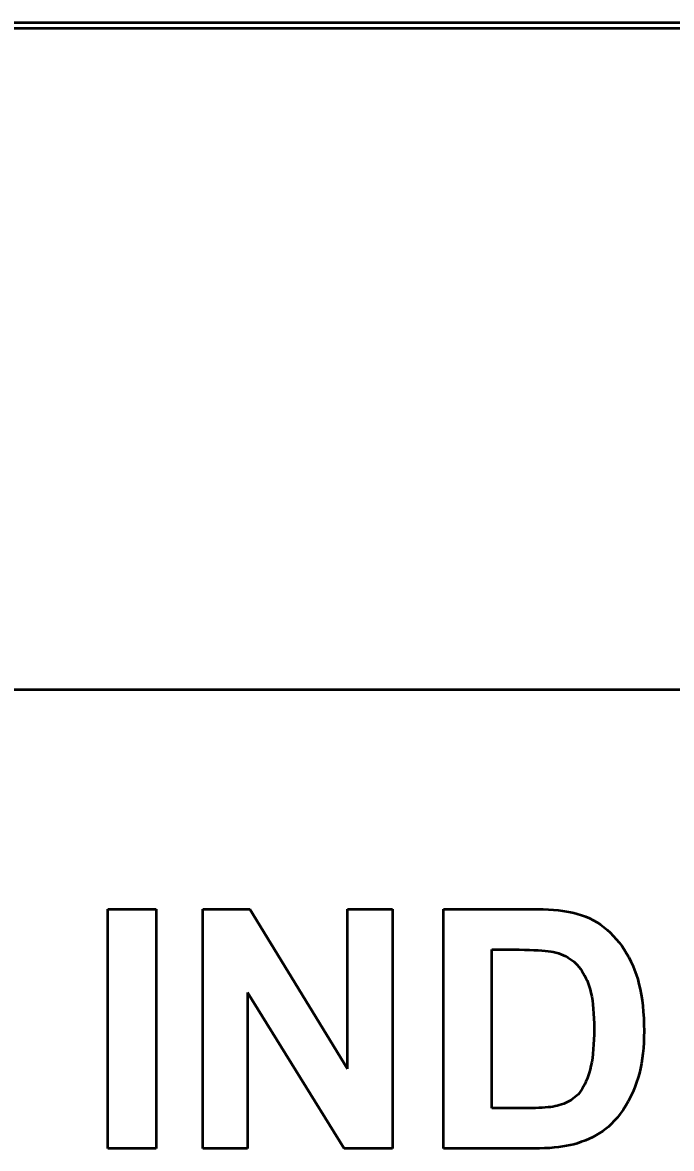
# Model space of a CAD drawing. Extents: x 23 to 417, y 3 to 294.
# Drawn here: x 217.108 to 219.278, y 108.088 to 111.851 of the extents above; entities that cross this region are included whole.
import ezdxf
from ezdxf.enums import TextEntityAlignment as Align

# ---------------------------------------------------------------- set-up
doc = ezdxf.new("R2010")
doc.units = 0
doc.layers.get('0').update_dxf_attribs({"lineweight": 13})
doc.styles.get("Standard").update_dxf_attribs({"font": 'isocp.shx'})
doc.dimstyles.get("Standard").update_dxf_attribs({"dimtxt": 2.5, "dimasz": 2.5, "dimexe": 1.25, "dimexo": 0.625, "dimtad": 1, "dimtxsty": 'Standard', "dimcen": 2.5, "dimadec": 0, "dimazin": 0, "dimtfac": 1, "dimtmove": 0, "dimatfit": 0, "dimfxl": 0, "dimarcsym": 0})

# ---------------------------------------------------------------- blocks, each defined once
blk = doc.blocks.new('*D775')
at = {"color": 230, "lineweight": 13, "ltscale": 0.072986, "transparency": 16777216}
blk.add_line((220.937, 119.0118), (220.937, 121.9312), dxfattribs=at)
at = {"color": 230, "lineweight": 13, "ltscale": 0.275935, "transparency": 16777216}
blk.add_line((230.7318, 110.8938), (230.7318, 121.9312), dxfattribs=at)
at = {"color": 230, "lineweight": 13, "transparency": 16777216}
blk.add_line((201.0151, 119.9312), (230.7318, 119.9312), dxfattribs=at)
for points in [[(222.8689, 120.4489), (220.937, 119.9312), (222.8689, 119.4136)], [(228.7999, 119.4136), (230.7318, 119.9312), (228.7999, 120.4489)]]:
    blk.add_lwpolyline(points, dxfattribs=at)
for s, height, width, p, p2 in [('[', 2, 1.552525, (207.5228, 121.9312), (208.2991, 121.9312)), (']', 2, 1.552524, (216.937, 121.9312), (217.7133, 121.9312)), ('49', 2, 1.233748, (201.0151, 121.9312), (204.5228, 121.9312)), ('1.93', 2, 1.584295, (209.2991, 121.9312), (215.937, 121.9312)), ('/', 1, 1.818182, (205.5228, 122.4312), (206.5228, 122.4312))]:
    blk.add_text(s, height=height, dxfattribs=dict(at, width=width)).set_placement(p, p2, align=Align.FIT)
blk = doc.blocks.new('BLOCK4760')
at = {"color": 7, "lineweight": 35}
for p, q in [((-87.974, 62.698), (88.026, 62.698)), ((-87.874, 62.602), (87.926, 62.602)), ((-73.474, 51.552), (22.526, 51.552))]:
    blk.add_line(p, q, dxfattribs=at)
at = {"color": 7, "lineweight": 35, "ltscale": 0.1}
for p, q in [((-17.692, 43.881), (-17.692, 47.881)), ((-16.884, 47.881), (-16.884, 43.881)), ((-16.107, 43.881), (-16.107, 47.881)), ((-12.933, 47.881), (-12.933, 43.881)), ((-12.082, 43.881), (-12.082, 47.881))]:
    blk.add_line(p, q, dxfattribs=at)
at = {"color": 7, "lineweight": 35, "ltscale": 0.020191}
for p, q in [((-17.692, 47.881), (-16.884, 47.881)), ((-16.884, 43.881), (-17.692, 43.881))]:
    blk.add_line(p, q, dxfattribs=at)
at = {"color": 7, "lineweight": 35, "ltscale": 0.019645}
blk.add_line((-16.107, 47.881), (-15.321, 47.881), dxfattribs=at)
at = {"color": 7, "lineweight": 35, "ltscale": 0.078324}
blk.add_line((-15.321, 47.881), (-13.684, 45.21), dxfattribs=at)
at = {"color": 7, "lineweight": 35, "ltscale": 0.018759}
blk.add_line((-13.684, 47.881), (-12.933, 47.881), dxfattribs=at)
at = {"color": 7, "lineweight": 35, "ltscale": 0.06678}
blk.add_line((-13.684, 45.21), (-13.684, 47.881), dxfattribs=at)
at = {"color": 7, "lineweight": 35, "ltscale": 0.036903}
blk.add_line((-12.082, 47.881), (-10.606, 47.881), dxfattribs=at)
at = {"color": 7, "lineweight": 35, "ltscale": 0.002437}
blk.add_line((-10.606, 47.881), (-10.509, 47.88), dxfattribs=at)
at = {"color": 7, "lineweight": 35, "ltscale": 0.002319}
blk.add_line((-10.509, 47.88), (-10.416, 47.878), dxfattribs=at)
at = {"color": 7, "lineweight": 35, "ltscale": 0.002202}
blk.add_line((-10.416, 47.878), (-10.328, 47.874), dxfattribs=at)
at = {"color": 7, "lineweight": 35, "ltscale": 0.002086}
for p, q in [((-10.328, 47.874), (-10.245, 47.869)), ((-8.992, 44.669), (-9.034, 44.597))]:
    blk.add_line(p, q, dxfattribs=at)
at = {"color": 7, "lineweight": 35, "ltscale": 0.00197}
blk.add_line((-10.245, 47.869), (-10.166, 47.862), dxfattribs=at)
at = {"color": 7, "lineweight": 35, "ltscale": 0.001856}
blk.add_line((-10.166, 47.862), (-10.092, 47.854), dxfattribs=at)
at = {"color": 7, "lineweight": 35, "ltscale": 0.001743}
blk.add_line((-10.092, 47.854), (-10.023, 47.844), dxfattribs=at)
at = {"color": 7, "lineweight": 35, "ltscale": 0.001632}
blk.add_line((-10.023, 47.844), (-9.959, 47.832), dxfattribs=at)
at = {"color": 7, "lineweight": 35, "ltscale": 0.001523}
blk.add_line((-9.959, 47.832), (-9.9, 47.819), dxfattribs=at)
at = {"color": 7, "lineweight": 35, "ltscale": 0.001416}
blk.add_line((-9.9, 47.819), (-9.845, 47.805), dxfattribs=at)
at = {"color": 7, "lineweight": 35, "ltscale": 0.001822}
blk.add_line((-9.845, 47.805), (-9.775, 47.782), dxfattribs=at)
at = {"color": 7, "lineweight": 35, "ltscale": 0.001801}
blk.add_line((-9.775, 47.782), (-9.708, 47.757), dxfattribs=at)
at = {"color": 7, "lineweight": 35, "ltscale": 0.001785}
blk.add_line((-9.708, 47.757), (-9.643, 47.728), dxfattribs=at)
at = {"color": 7, "lineweight": 35, "ltscale": 0.001774}
blk.add_line((-9.643, 47.728), (-9.579, 47.696), dxfattribs=at)
at = {"color": 7, "lineweight": 35, "ltscale": 0.001768}
blk.add_line((-9.579, 47.696), (-9.518, 47.661), dxfattribs=at)
at = {"color": 7, "lineweight": 35, "ltscale": 0.001767}
blk.add_line((-9.518, 47.661), (-9.459, 47.622), dxfattribs=at)
at = {"color": 7, "lineweight": 35, "ltscale": 0.00177}
blk.add_line((-9.459, 47.622), (-9.402, 47.581), dxfattribs=at)
at = {"color": 7, "lineweight": 35, "ltscale": 0.00178}
blk.add_line((-9.402, 47.581), (-9.346, 47.536), dxfattribs=at)
at = {"color": 7, "lineweight": 35, "ltscale": 0.001794}
blk.add_line((-9.346, 47.536), (-9.293, 47.488), dxfattribs=at)
at = {"color": 7, "lineweight": 35, "ltscale": 0.001813}
blk.add_line((-9.293, 47.488), (-9.242, 47.436), dxfattribs=at)
at = {"color": 7, "lineweight": 35, "ltscale": 0.001825}
blk.add_line((-9.242, 47.436), (-9.193, 47.382), dxfattribs=at)
at = {"color": 7, "lineweight": 35, "ltscale": 0.001831}
blk.add_line((-9.193, 47.382), (-9.146, 47.326), dxfattribs=at)
at = {"color": 7, "lineweight": 35, "ltscale": 0.00184}
blk.add_line((-9.146, 47.326), (-9.102, 47.267), dxfattribs=at)
at = {"color": 7, "lineweight": 35, "ltscale": 0.001854}
blk.add_line((-9.102, 47.267), (-9.06, 47.206), dxfattribs=at)
at = {"color": 7, "lineweight": 35, "ltscale": 0.009072}
blk.add_line((-11.275, 47.204), (-10.912, 47.204), dxfattribs=at)
at = {"color": 7, "lineweight": 35, "ltscale": 0.066235}
blk.add_line((-11.275, 44.555), (-11.275, 47.204), dxfattribs=at)
at = {"color": 7, "lineweight": 35, "ltscale": 0.002388}
blk.add_line((-10.912, 47.204), (-10.816, 47.204), dxfattribs=at)
at = {"color": 7, "lineweight": 35, "ltscale": 0.002226}
blk.add_line((-10.816, 47.204), (-10.727, 47.203), dxfattribs=at)
at = {"color": 7, "lineweight": 35, "ltscale": 0.002064}
blk.add_line((-10.727, 47.203), (-10.645, 47.201), dxfattribs=at)
at = {"color": 7, "lineweight": 35, "ltscale": 0.001902}
blk.add_line((-10.645, 47.201), (-10.569, 47.198), dxfattribs=at)
at = {"color": 7, "lineweight": 35, "ltscale": 0.001741}
for p, q in [((-10.569, 47.198), (-10.499, 47.195)), ((-9.593, 46.357), (-9.584, 46.288))]:
    blk.add_line(p, q, dxfattribs=at)
at = {"color": 7, "lineweight": 35, "ltscale": 0.00158}
blk.add_line((-10.499, 47.195), (-10.436, 47.191), dxfattribs=at)
at = {"color": 7, "lineweight": 35, "ltscale": 0.00142}
blk.add_line((-10.436, 47.191), (-10.379, 47.186), dxfattribs=at)
at = {"color": 7, "lineweight": 35, "ltscale": 0.00126}
blk.add_line((-10.379, 47.186), (-10.329, 47.18), dxfattribs=at)
at = {"color": 7, "lineweight": 35, "ltscale": 0.001102}
blk.add_line((-10.329, 47.18), (-10.286, 47.174), dxfattribs=at)
at = {"color": 7, "lineweight": 35, "ltscale": 0.000944591}
blk.add_line((-10.286, 47.174), (-10.249, 47.166), dxfattribs=at)
at = {"color": 7, "lineweight": 35, "ltscale": 0.001144}
blk.add_line((-10.249, 47.166), (-10.204, 47.156), dxfattribs=at)
at = {"color": 7, "lineweight": 35, "ltscale": 0.001118}
blk.add_line((-10.204, 47.156), (-10.161, 47.143), dxfattribs=at)
at = {"color": 7, "lineweight": 35, "ltscale": 0.001094}
blk.add_line((-10.161, 47.143), (-10.12, 47.129), dxfattribs=at)
at = {"color": 7, "lineweight": 35, "ltscale": 0.001072}
blk.add_line((-10.12, 47.129), (-10.08, 47.113), dxfattribs=at)
at = {"color": 7, "lineweight": 35, "ltscale": 0.001054}
blk.add_line((-10.08, 47.113), (-10.042, 47.095), dxfattribs=at)
at = {"color": 7, "lineweight": 35, "ltscale": 0.001039}
blk.add_line((-10.042, 47.095), (-10.005, 47.075), dxfattribs=at)
at = {"color": 7, "lineweight": 35, "ltscale": 0.001027}
blk.add_line((-10.005, 47.075), (-9.97, 47.053), dxfattribs=at)
at = {"color": 7, "lineweight": 35, "ltscale": 0.001019}
blk.add_line((-9.97, 47.053), (-9.937, 47.03), dxfattribs=at)
at = {"color": 7, "lineweight": 35, "ltscale": 0.001871}
blk.add_line((-9.06, 47.206), (-9.021, 47.142), dxfattribs=at)
at = {"color": 7, "lineweight": 35, "ltscale": 0.001891}
blk.add_line((-9.021, 47.142), (-8.984, 47.076), dxfattribs=at)
at = {"color": 7, "lineweight": 35, "ltscale": 0.001916}
blk.add_line((-8.984, 47.076), (-8.949, 47.008), dxfattribs=at)
at = {"color": 7, "lineweight": 35, "ltscale": 0.001014}
blk.add_line((-9.937, 47.03), (-9.905, 47.005), dxfattribs=at)
at = {"color": 7, "lineweight": 35, "ltscale": 0.001013}
blk.add_line((-9.905, 47.005), (-9.875, 46.978), dxfattribs=at)
at = {"color": 7, "lineweight": 35, "ltscale": 0.00102}
blk.add_line((-9.875, 46.978), (-9.846, 46.949), dxfattribs=at)
at = {"color": 7, "lineweight": 35, "ltscale": 0.001038}
blk.add_line((-9.846, 46.949), (-9.819, 46.918), dxfattribs=at)
at = {"color": 7, "lineweight": 35, "ltscale": 0.001059}
blk.add_line((-9.819, 46.918), (-9.792, 46.885), dxfattribs=at)
at = {"color": 7, "lineweight": 35, "ltscale": 0.001083}
blk.add_line((-9.792, 46.885), (-9.767, 46.849), dxfattribs=at)
at = {"color": 7, "lineweight": 35, "ltscale": 0.001943}
blk.add_line((-8.949, 47.008), (-8.917, 46.937), dxfattribs=at)
at = {"color": 7, "lineweight": 35, "ltscale": 0.001974}
blk.add_line((-8.917, 46.937), (-8.887, 46.864), dxfattribs=at)
at = {"color": 7, "lineweight": 35, "ltscale": 0.002008}
blk.add_line((-8.887, 46.864), (-8.86, 46.788), dxfattribs=at)
at = {"color": 7, "lineweight": 35, "ltscale": 0.001111}
blk.add_line((-9.767, 46.849), (-9.744, 46.812), dxfattribs=at)
at = {"color": 7, "lineweight": 35, "ltscale": 0.001141}
blk.add_line((-9.744, 46.812), (-9.722, 46.772), dxfattribs=at)
at = {"color": 7, "lineweight": 35, "ltscale": 0.001174}
blk.add_line((-9.722, 46.772), (-9.701, 46.73), dxfattribs=at)
at = {"color": 7, "lineweight": 35, "ltscale": 0.001209}
blk.add_line((-9.701, 46.73), (-9.681, 46.686), dxfattribs=at)
at = {"color": 7, "lineweight": 35, "ltscale": 0.001247}
blk.add_line((-9.681, 46.686), (-9.663, 46.639), dxfattribs=at)
at = {"color": 7, "lineweight": 35, "ltscale": 0.002058}
blk.add_line((-8.86, 46.788), (-8.835, 46.71), dxfattribs=at)
at = {"color": 7, "lineweight": 35, "ltscale": 0.002125}
blk.add_line((-8.835, 46.71), (-8.813, 46.628), dxfattribs=at)
at = {"color": 7, "lineweight": 35, "ltscale": 0.076666}
blk.add_line((-13.744, 43.881), (-15.356, 46.49), dxfattribs=at)
at = {"color": 7, "lineweight": 35, "ltscale": 0.065211}
blk.add_line((-15.356, 46.49), (-15.356, 43.881), dxfattribs=at)
at = {"color": 7, "lineweight": 35, "ltscale": 0.001287}
blk.add_line((-9.663, 46.639), (-9.646, 46.591), dxfattribs=at)
at = {"color": 7, "lineweight": 35, "ltscale": 0.001353}
blk.add_line((-9.646, 46.591), (-9.63, 46.539), dxfattribs=at)
at = {"color": 7, "lineweight": 35, "ltscale": 0.001446}
for p, q in [((-9.63, 46.539), (-9.616, 46.483)), ((-9.63, 45.202), (-9.646, 45.146))]:
    blk.add_line(p, q, dxfattribs=at)
at = {"color": 7, "lineweight": 35, "ltscale": 0.001542}
blk.add_line((-9.616, 46.483), (-9.604, 46.422), dxfattribs=at)
at = {"color": 7, "lineweight": 35, "ltscale": 0.002196}
blk.add_line((-8.813, 46.628), (-8.793, 46.542), dxfattribs=at)
at = {"color": 7, "lineweight": 35, "ltscale": 0.00227}
blk.add_line((-8.793, 46.542), (-8.776, 46.453), dxfattribs=at)
at = {"color": 7, "lineweight": 35, "ltscale": 0.00164}
blk.add_line((-9.604, 46.422), (-9.593, 46.357), dxfattribs=at)
at = {"color": 7, "lineweight": 35, "ltscale": 0.002346}
blk.add_line((-8.776, 46.453), (-8.762, 46.36), dxfattribs=at)
at = {"color": 7, "lineweight": 35, "ltscale": 0.002427}
blk.add_line((-8.762, 46.36), (-8.75, 46.264), dxfattribs=at)
at = {"color": 7, "lineweight": 35, "ltscale": 0.001843}
blk.add_line((-9.584, 46.288), (-9.577, 46.215), dxfattribs=at)
at = {"color": 7, "lineweight": 35, "ltscale": 0.001947}
blk.add_line((-9.577, 46.215), (-9.571, 46.137), dxfattribs=at)
at = {"color": 7, "lineweight": 35, "ltscale": 0.002052}
blk.add_line((-9.571, 46.137), (-9.567, 46.055), dxfattribs=at)
at = {"color": 7, "lineweight": 35, "ltscale": 0.002508}
blk.add_line((-8.75, 46.264), (-8.741, 46.164), dxfattribs=at)
at = {"color": 7, "lineweight": 35, "ltscale": 0.002592}
blk.add_line((-8.741, 46.164), (-8.734, 46.061), dxfattribs=at)
at = {"color": 7, "lineweight": 35, "ltscale": 0.002158}
blk.add_line((-9.567, 46.055), (-9.565, 45.969), dxfattribs=at)
at = {"color": 7, "lineweight": 35, "ltscale": 0.002266}
blk.add_line((-9.565, 45.969), (-9.564, 45.878), dxfattribs=at)
at = {"color": 7, "lineweight": 35, "ltscale": 0.002678}
blk.add_line((-8.734, 46.061), (-8.73, 45.954), dxfattribs=at)
at = {"color": 7, "lineweight": 35, "ltscale": 0.002766}
blk.add_line((-8.73, 45.954), (-8.729, 45.843), dxfattribs=at)
at = {"color": 7, "lineweight": 35, "ltscale": 0.002174}
blk.add_line((-9.565, 45.788), (-9.567, 45.701), dxfattribs=at)
at = {"color": 7, "lineweight": 35, "ltscale": 0.002271}
blk.add_line((-9.564, 45.878), (-9.565, 45.788), dxfattribs=at)
at = {"color": 7, "lineweight": 35, "ltscale": 0.002369}
blk.add_line((-8.73, 45.746), (-8.734, 45.651), dxfattribs=at)
at = {"color": 7, "lineweight": 35, "ltscale": 0.002435}
blk.add_line((-8.729, 45.843), (-8.73, 45.746), dxfattribs=at)
at = {"color": 7, "lineweight": 35, "ltscale": 0.001889}
blk.add_line((-9.577, 45.539), (-9.584, 45.463), dxfattribs=at)
at = {"color": 7, "lineweight": 35, "ltscale": 0.001983}
blk.add_line((-9.571, 45.618), (-9.577, 45.539), dxfattribs=at)
at = {"color": 7, "lineweight": 35, "ltscale": 0.002078}
blk.add_line((-9.567, 45.701), (-9.571, 45.618), dxfattribs=at)
at = {"color": 7, "lineweight": 35, "ltscale": 0.002241}
blk.add_line((-8.74, 45.559), (-8.748, 45.47), dxfattribs=at)
at = {"color": 7, "lineweight": 35, "ltscale": 0.002304}
blk.add_line((-8.734, 45.651), (-8.74, 45.559), dxfattribs=at)
at = {"color": 7, "lineweight": 35, "ltscale": 0.001706}
blk.add_line((-9.593, 45.392), (-9.604, 45.325), dxfattribs=at)
at = {"color": 7, "lineweight": 35, "ltscale": 0.001797}
blk.add_line((-9.584, 45.463), (-9.593, 45.392), dxfattribs=at)
at = {"color": 7, "lineweight": 35, "ltscale": 0.002121}
blk.add_line((-8.76, 45.383), (-8.773, 45.299), dxfattribs=at)
at = {"color": 7, "lineweight": 35, "ltscale": 0.00218}
blk.add_line((-8.748, 45.47), (-8.76, 45.383), dxfattribs=at)
at = {"color": 7, "lineweight": 35, "ltscale": 0.00153}
blk.add_line((-9.616, 45.261), (-9.63, 45.202), dxfattribs=at)
at = {"color": 7, "lineweight": 35, "ltscale": 0.001617}
blk.add_line((-9.604, 45.325), (-9.616, 45.261), dxfattribs=at)
at = {"color": 7, "lineweight": 35, "ltscale": 0.002011}
blk.add_line((-8.789, 45.218), (-8.807, 45.14), dxfattribs=at)
at = {"color": 7, "lineweight": 35, "ltscale": 0.002065}
blk.add_line((-8.773, 45.299), (-8.789, 45.218), dxfattribs=at)
at = {"color": 7, "lineweight": 35, "ltscale": 0.001186}
blk.add_line((-9.699, 44.998), (-9.719, 44.955), dxfattribs=at)
at = {"color": 7, "lineweight": 35, "ltscale": 0.001246}
blk.add_line((-9.68, 45.044), (-9.699, 44.998), dxfattribs=at)
at = {"color": 7, "lineweight": 35, "ltscale": 0.001308}
blk.add_line((-9.662, 45.094), (-9.68, 45.044), dxfattribs=at)
at = {"color": 7, "lineweight": 35, "ltscale": 0.001372}
blk.add_line((-9.646, 45.146), (-9.662, 45.094), dxfattribs=at)
at = {"color": 7, "lineweight": 35, "ltscale": 0.00228}
blk.add_line((-8.852, 44.992), (-8.883, 44.906), dxfattribs=at)
at = {"color": 7, "lineweight": 35, "ltscale": 0.001912}
blk.add_line((-8.828, 45.065), (-8.852, 44.992), dxfattribs=at)
at = {"color": 7, "lineweight": 35, "ltscale": 0.001961}
blk.add_line((-8.807, 45.14), (-8.828, 45.065), dxfattribs=at)
at = {"color": 7, "lineweight": 35, "ltscale": 0.000891524}
blk.add_line((-9.832, 44.785), (-9.857, 44.76), dxfattribs=at)
at = {"color": 7, "lineweight": 35, "ltscale": 0.000929726}
blk.add_line((-9.807, 44.813), (-9.832, 44.785), dxfattribs=at)
at = {"color": 7, "lineweight": 35, "ltscale": 0.000973915}
blk.add_line((-9.784, 44.844), (-9.807, 44.813), dxfattribs=at)
at = {"color": 7, "lineweight": 35, "ltscale": 0.001022}
blk.add_line((-9.761, 44.878), (-9.784, 44.844), dxfattribs=at)
at = {"color": 7, "lineweight": 35, "ltscale": 0.001073}
blk.add_line((-9.739, 44.915), (-9.761, 44.878), dxfattribs=at)
at = {"color": 7, "lineweight": 35, "ltscale": 0.001128}
blk.add_line((-9.719, 44.955), (-9.739, 44.915), dxfattribs=at)
at = {"color": 7, "lineweight": 35, "ltscale": 0.002175}
blk.add_line((-8.917, 44.824), (-8.953, 44.745), dxfattribs=at)
at = {"color": 7, "lineweight": 35, "ltscale": 0.002225}
blk.add_line((-8.883, 44.906), (-8.917, 44.824), dxfattribs=at)
at = {"color": 7, "lineweight": 35, "ltscale": 0.001001}
blk.add_line((-10.145, 44.604), (-10.183, 44.593), dxfattribs=at)
at = {"color": 7, "lineweight": 35, "ltscale": 0.000978039}
blk.add_line((-10.107, 44.616), (-10.145, 44.604), dxfattribs=at)
at = {"color": 7, "lineweight": 35, "ltscale": 0.000957678}
blk.add_line((-10.071, 44.629), (-10.107, 44.616), dxfattribs=at)
at = {"color": 7, "lineweight": 35, "ltscale": 0.000939036}
blk.add_line((-10.037, 44.644), (-10.071, 44.629), dxfattribs=at)
at = {"color": 7, "lineweight": 35, "ltscale": 0.000922738}
blk.add_line((-10.003, 44.659), (-10.037, 44.644), dxfattribs=at)
at = {"color": 7, "lineweight": 35, "ltscale": 0.000908424}
blk.add_line((-9.971, 44.677), (-10.003, 44.659), dxfattribs=at)
at = {"color": 7, "lineweight": 35, "ltscale": 0.000896626}
blk.add_line((-9.941, 44.695), (-9.971, 44.677), dxfattribs=at)
at = {"color": 7, "lineweight": 35, "ltscale": 0.000886905}
blk.add_line((-9.912, 44.716), (-9.941, 44.695), dxfattribs=at)
at = {"color": 7, "lineweight": 35, "ltscale": 0.000879858}
blk.add_line((-9.884, 44.737), (-9.912, 44.716), dxfattribs=at)
at = {"color": 7, "lineweight": 35, "ltscale": 0.000875203}
blk.add_line((-9.857, 44.76), (-9.884, 44.737), dxfattribs=at)
at = {"color": 7, "lineweight": 35, "ltscale": 0.002048}
blk.add_line((-9.034, 44.597), (-9.078, 44.528), dxfattribs=at)
at = {"color": 7, "lineweight": 35, "ltscale": 0.002128}
blk.add_line((-8.953, 44.745), (-8.992, 44.669), dxfattribs=at)
at = {"color": 7, "lineweight": 35, "ltscale": 0.015075}
blk.add_line((-10.672, 44.555), (-11.275, 44.555), dxfattribs=at)
at = {"color": 7, "lineweight": 35, "ltscale": 0.001645}
blk.add_line((-10.606, 44.555), (-10.672, 44.555), dxfattribs=at)
at = {"color": 7, "lineweight": 35, "ltscale": 0.001551}
blk.add_line((-10.544, 44.557), (-10.606, 44.555), dxfattribs=at)
at = {"color": 7, "lineweight": 35, "ltscale": 0.001457}
blk.add_line((-10.485, 44.559), (-10.544, 44.557), dxfattribs=at)
at = {"color": 7, "lineweight": 35, "ltscale": 0.001364}
blk.add_line((-10.431, 44.561), (-10.485, 44.559), dxfattribs=at)
at = {"color": 7, "lineweight": 35, "ltscale": 0.001271}
blk.add_line((-10.38, 44.565), (-10.431, 44.561), dxfattribs=at)
at = {"color": 7, "lineweight": 35, "ltscale": 0.001179}
blk.add_line((-10.333, 44.569), (-10.38, 44.565), dxfattribs=at)
at = {"color": 7, "lineweight": 35, "ltscale": 0.001087}
blk.add_line((-10.29, 44.574), (-10.333, 44.569), dxfattribs=at)
at = {"color": 7, "lineweight": 35, "ltscale": 0.000996084}
blk.add_line((-10.251, 44.58), (-10.29, 44.574), dxfattribs=at)
at = {"color": 7, "lineweight": 35, "ltscale": 0.000906491}
blk.add_line((-10.215, 44.586), (-10.251, 44.58), dxfattribs=at)
at = {"color": 7, "lineweight": 35, "ltscale": 0.00081769}
blk.add_line((-10.183, 44.593), (-10.215, 44.586), dxfattribs=at)
at = {"color": 7, "lineweight": 35, "ltscale": 0.001986}
blk.add_line((-9.125, 44.462), (-9.174, 44.4), dxfattribs=at)
at = {"color": 7, "lineweight": 35, "ltscale": 0.002014}
blk.add_line((-9.078, 44.528), (-9.125, 44.462), dxfattribs=at)
at = {"color": 7, "lineweight": 35, "ltscale": 0.001504}
blk.add_line((-9.323, 44.245), (-9.37, 44.207), dxfattribs=at)
at = {"color": 7, "lineweight": 35, "ltscale": 0.001478}
blk.add_line((-9.28, 44.285), (-9.323, 44.245), dxfattribs=at)
at = {"color": 7, "lineweight": 35, "ltscale": 0.001946}
blk.add_line((-9.226, 44.341), (-9.28, 44.285), dxfattribs=at)
at = {"color": 7, "lineweight": 35, "ltscale": 0.001963}
blk.add_line((-9.174, 44.4), (-9.226, 44.341), dxfattribs=at)
at = {"color": 7, "lineweight": 35, "ltscale": 0.001744}
blk.add_line((-9.646, 44.043), (-9.71, 44.015), dxfattribs=at)
at = {"color": 7, "lineweight": 35, "ltscale": 0.001695}
blk.add_line((-9.585, 44.072), (-9.646, 44.043), dxfattribs=at)
at = {"color": 7, "lineweight": 35, "ltscale": 0.001649}
blk.add_line((-9.527, 44.103), (-9.585, 44.072), dxfattribs=at)
at = {"color": 7, "lineweight": 35, "ltscale": 0.001607}
blk.add_line((-9.472, 44.136), (-9.527, 44.103), dxfattribs=at)
at = {"color": 7, "lineweight": 35, "ltscale": 0.001569}
blk.add_line((-9.419, 44.17), (-9.472, 44.136), dxfattribs=at)
at = {"color": 7, "lineweight": 35, "ltscale": 0.001534}
blk.add_line((-9.37, 44.207), (-9.419, 44.17), dxfattribs=at)
at = {"color": 7, "lineweight": 35, "ltscale": 0.018758}
blk.add_line((-15.356, 43.881), (-16.107, 43.881), dxfattribs=at)
at = {"color": 7, "lineweight": 35, "ltscale": 0.020259}
blk.add_line((-12.933, 43.881), (-13.744, 43.881), dxfattribs=at)
at = {"color": 7, "lineweight": 35, "ltscale": 0.037994}
blk.add_line((-10.562, 43.881), (-12.082, 43.881), dxfattribs=at)
at = {"color": 7, "lineweight": 35, "ltscale": 0.002193}
blk.add_line((-10.475, 43.882), (-10.562, 43.881), dxfattribs=at)
at = {"color": 7, "lineweight": 35, "ltscale": 0.002103}
blk.add_line((-10.391, 43.885), (-10.475, 43.882), dxfattribs=at)
at = {"color": 7, "lineweight": 35, "ltscale": 0.002015}
blk.add_line((-10.31, 43.889), (-10.391, 43.885), dxfattribs=at)
at = {"color": 7, "lineweight": 35, "ltscale": 0.001928}
blk.add_line((-10.233, 43.895), (-10.31, 43.889), dxfattribs=at)
at = {"color": 7, "lineweight": 35, "ltscale": 0.001842}
blk.add_line((-10.16, 43.902), (-10.233, 43.895), dxfattribs=at)
at = {"color": 7, "lineweight": 35, "ltscale": 0.001758}
blk.add_line((-10.09, 43.912), (-10.16, 43.902), dxfattribs=at)
at = {"color": 7, "lineweight": 35, "ltscale": 0.001675}
blk.add_line((-10.024, 43.923), (-10.09, 43.912), dxfattribs=at)
at = {"color": 7, "lineweight": 35, "ltscale": 0.001594}
blk.add_line((-9.962, 43.935), (-10.024, 43.923), dxfattribs=at)
at = {"color": 7, "lineweight": 35, "ltscale": 0.001516}
blk.add_line((-9.903, 43.95), (-9.962, 43.935), dxfattribs=at)
at = {"color": 7, "lineweight": 35, "ltscale": 0.001439}
blk.add_line((-9.848, 43.966), (-9.903, 43.95), dxfattribs=at)
at = {"color": 7, "lineweight": 35, "ltscale": 0.001849}
blk.add_line((-9.778, 43.99), (-9.848, 43.966), dxfattribs=at)
at = {"color": 7, "lineweight": 35, "ltscale": 0.001795}
blk.add_line((-9.71, 44.015), (-9.778, 43.99), dxfattribs=at)

msp = doc.modelspace()

# ---------------------------------------------------------------- block references
at = {"lineweight": 0, "xscale": 0.2, "yscale": 0.2, "zscale": 0.2}
msp.add_blockref('BLOCK4760', (220.9318, 99.3118), dxfattribs=at)

# ---------------------------------------------------------------- dimensions: what is measured, and where the dimension line sits
at = {"color": 0, "lineweight": 0}
dim = msp.add_linear_dim(base=(220.937, 119.9312), p1=(230.7318, 109.8938), p2=(220.937, 118.0118), angle=179.999, dimstyle='Standard', override={"dimlfac": 5}, dxfattribs=at)
dim.commit()
dim.dimension.update_dxf_attribs({"geometry": '*D775', "text_midpoint": (209.3642, 119.9312), "dimtype": 160})

doc.saveas('drawing.dxf')
